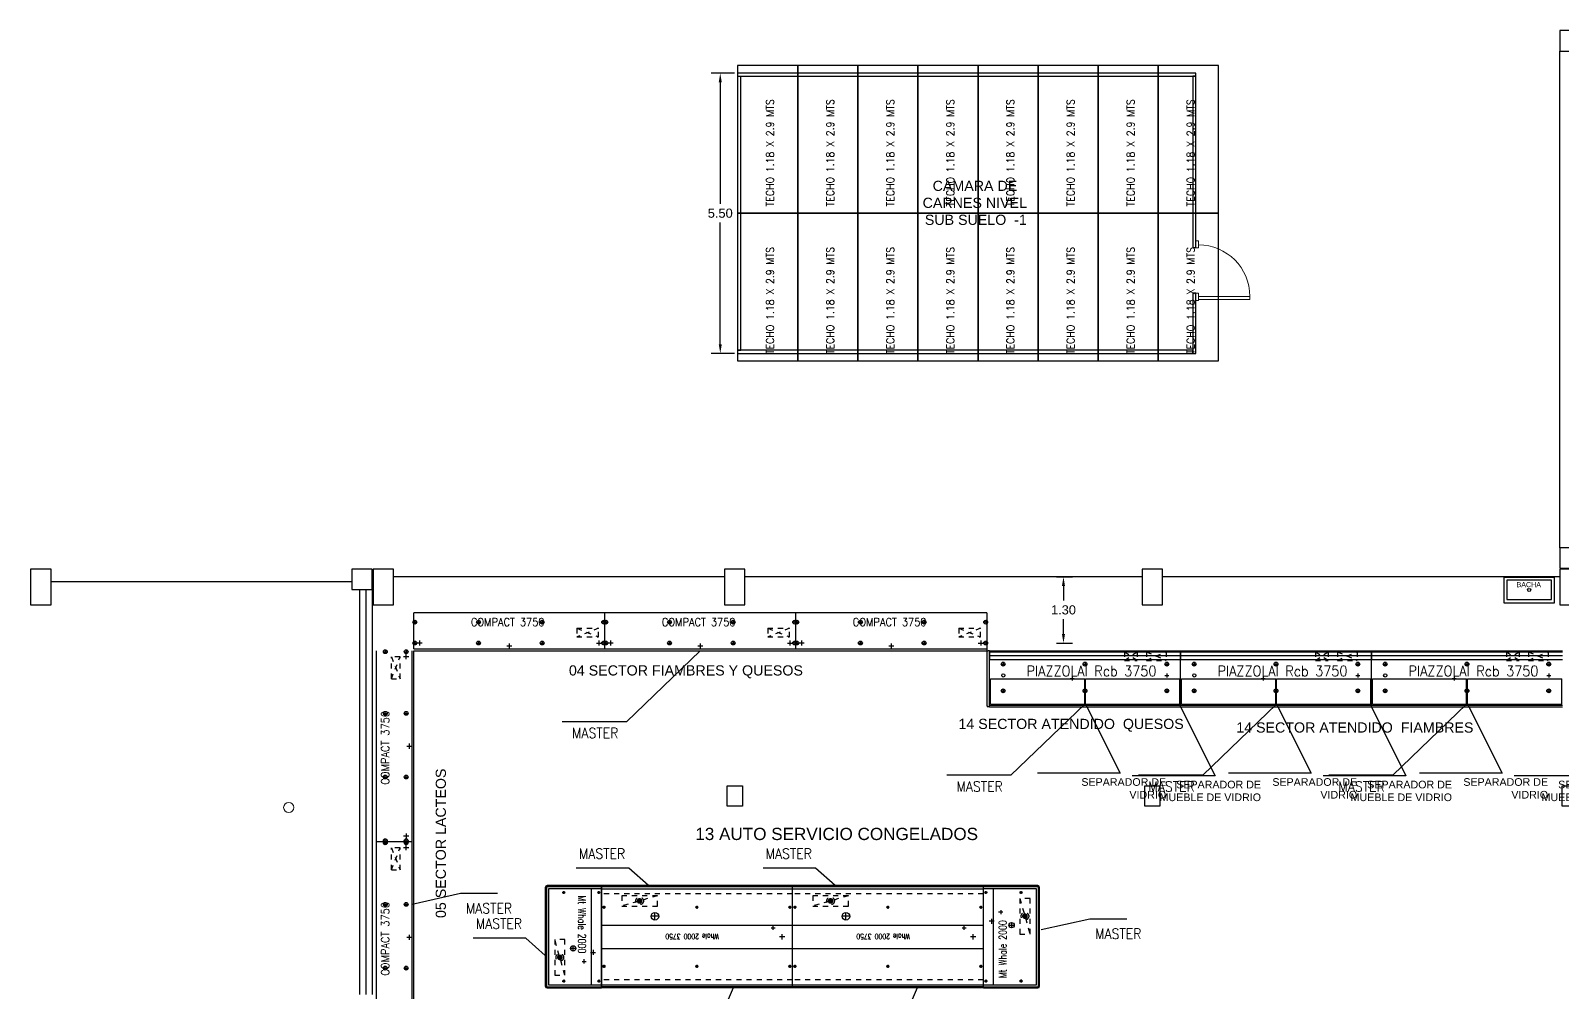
# Model space of a CAD drawing. Header units: millimetres. Extents: x 3075.9 to 3157.7, y 1648.7 to 1706.1.
# Drawn here: x 3080.32 to 3110.39, y 1686.34 to 1705.21 of the extents above; entities that cross this region are included whole.
import ezdxf
from ezdxf.enums import TextEntityAlignment as Align

# ---------------------------------------------------------------- set-up
doc = ezdxf.new("R2010")
doc.units = ezdxf.units.MM
for name, pattern in [('DASHED', [0.75, 0.5, -0.25]), ('TRATTEGGIATA', [0.75, 0.5, -0.25]), ('TRATTEGGIATA2', [0.375, 0.25, -0.125])]:
    doc.linetypes.add(name, pattern=pattern)
for name, color, linetype in [('02', 2, 'Continuous'), ('BANCHI', 3, 'Continuous'), ('CAMARAS DE FRIO', 5, 'Continuous'), ('COSTAN-CAM-NOMENCLATURAS', 7, 'Continuous'), ('COSTAN-EXH-BLK-DE-AUXILIAR', 8, 'Continuous'), ('COSTAN-EXH-BLK-DE-BANCHI', 3, 'Continuous'), ('COSTAN-EXH-BLK-DE-GOP', 1, 'Continuous'), ('COSTAN-EXH-BLK-DE-I-ELECT', 6, 'DASHED'), ('COSTAN-EXH-BLK-DE-I-FRIO-ALIM', 4, 'Continuous'), ('COSTAN-EXH-BLK-DE-SCARICHI', 3, 'Continuous'), ('COSTAN-EXH-BLK-TESTI20', 3, 'Continuous'), ('COSTAN-EXH-Desagues', 1, 'Continuous'), ('COSTAN-EXH-LAYOUT', 7, 'Continuous'), ('DE-I-ELECT', 6, 'DASHED'), ('DE-I-FRIO-ALIM', 4, 'Continuous'), ('DE-TRAMA', 8, 'Continuous'), ('DESAGUE AL PISO', 1, 'Continuous'), ('DESAGUE MAQUINA', 3, 'Continuous'), ('DESAGUE PISO', 7, 'TRATTEGGIATA'), ('ENTRADA DE FRIO', 2, 'Continuous'), ('GABINETE', 1, 'Continuous'), ('GOP', 1, 'Continuous'), ('PATAS', 6, 'Continuous'), ('QUADRO_ELETTRICO', 8, 'Continuous'), ('SCARICHI', 3, 'Continuous'), ('TECHO RESFRIADOS', 20, 'Continuous'), ('TESTI20', 3, 'Continuous'), ('TEXTO', 111, 'Continuous'), ('ZZCOSTAN-CAM-LATERALES', 5, 'Continuous')]:
    doc.layers.add(name, color=color, linetype=linetype)
for name, color, linetype, lineweight in [('Camaras Frias', 5, 'Continuous', 5), ('Estructura HoAo', 7, 'Continuous', 30), ('Muros de ladrillo', 6, 'Continuous', 30), ('Piso', 250, 'Continuous', 0), ('Símbolos', 7, 'Continuous', 0), ('Vista', 7, 'Continuous', 0)]:
    doc.layers.add(name, color=color, linetype=linetype, lineweight=lineweight)
doc.layers.add('MUEBLES DE FRIO', color=7, linetype='Continuous', lineweight=9, true_color=0xffffff)
doc.styles.add('Arial', font='arial.ttf')
doc.styles.add('ROMANS', font='romans.shx', dxfattribs={"width": 0.9})
doc.styles.add('ROMANS20', font='romans.shx', dxfattribs={"width": 0.9, "height": 0.75})
doc.styles.get("Standard").update_dxf_attribs({"font": 'arial.ttf'})
doc.styles.add('TESTI15', font='romans.shx', dxfattribs={"width": 0.9, "height": 1.5})
doc.dimstyles.get("Standard").update_dxf_attribs({"dimtxt": 0.18, "dimasz": 0.18, "dimexe": 0.18, "dimexo": 0.0625, "dimgap": 0.09, "dimtad": 0, "dimtih": 1, "dimtoh": 1, "dimzin": 0, "dimdsep": 46, "dimtxsty": 'Standard', "dimcen": 0.09, "dimadec": 0, "dimazin": 0, "dimtfac": 1, "dimtofl": 0, "dimtmove": 0, "dimatfit": 3, "dimfxl": 1, "dimtolj": 1, "dimtzin": 0, "dimarcsym": 0})

# ---------------------------------------------------------------- blocks, each defined once
blk = doc.blocks.new('BACHA 1000 X 500 MM')
at = {"layer": 'ZZCOSTAN-CAM-LATERALES', "color": 252}
for points in [[(2178.198209427796, 1049.99812810687), (2178.189706225218, 1049.99812810687), (2178.189706225218, 1050.99812810687), (2178.198209427796, 1050.99812810687)], [(2178.198209427796, 1050.99812810687), (2178.196255275651, 1050.99812810687), (2178.196255275651, 1049.99812810687), (2178.198209427796, 1049.99812810687)], [(2178.198209427796, 1050.99812810687), (2178.198209427796, 1049.99812810687), (2178.698209427796, 1049.99812810687), (2178.698209427796, 1050.99812810687)], [(2178.258209427795, 1050.93812810687), (2178.258209427795, 1050.05812810687), (2178.638209427796, 1050.05812810687), (2178.638209427796, 1050.93812810687)]]:
    blk.add_lwpolyline(points, close=True, dxfattribs=at)
blk.add_circle((2178.448209427796, 1050.49812810687), 0.03, dxfattribs=at)
at = {"color": 252, "insert": (2178.293012746138, 1049.235029105137), "char_height": 2.5, "attachment_point": 1, "rotation": 90}
blk.add_mtext_dynamic_manual_height_columns('\\pi1.0144;{\\H0.04x;BACHA}', width=2.5, gutter_width=12.5, heights=[0.2461264600481372], dxfattribs=at)
blk = doc.blocks.new('POSICION DE DESAGUE')
for p, q in [((-40, 0), (40, 0)), ((0, 40), (0, -40))]:
    blk.add_line(p, q)
blk = doc.blocks.new('WHALE 2000 MT')
at = {"layer": 'COSTAN-EXH-BLK-DE-BANCHI'}
for p, q in [((0, 0), (0, -1068.000002412134)), ((61.00000289734452, 0), (61.00000289734452, -1042.000004203998)), ((1947.000092477537, -1042.000004203998), (1947.000092477537, 0)), ((2008.000095374882, -1068.000002412134), (2008.000095374882, 0)), ((61.00000289734452, -199.9999855272563), (1947.000092477537, -199.9999855272563)), ((1259.223443455994, -163.2232784852476), (1359.223448205739, -163.2232784852476)), ((1309.223445830866, -213.2232750393541), (1309.223445830866, -113.2232819311411)), ((35.0000016624108, -1103.000000000008), (1973.000093712471, -1103.000000000008)), ((61.00000289734452, -1042.000004203998), (1947.000092477537, -1042.000004203998))]:
    blk.add_line(p, q, dxfattribs=at)
for centre, major_axis, start_param, end_param in [((35.00000166240534, -1068.000002412134), (-24.74873724276969, 24.7487372427697), 0.7853981684540963, 2.356194485135696), ((1973.000093712466, -1068.000002412134), (24.7487372427697, 24.74873724276969), 3.926990822043888, 5.497787138725488)]:
    blk.add_ellipse(centre, major_axis=major_axis, ratio=0.9999999898867032, start_param=start_param, end_param=end_param, dxfattribs=at)
at = {"layer": 'COSTAN-EXH-BLK-DE-GOP'}
for p, q in [((22.00000104494393, 0), (22.00000104494393, -1068.000002412134)), ((22.00009247755452, 5.68434e-11), (1986.000092477553, 0)), ((1986.000094329938, -1068.000002412134), (1986.000094329938, 0)), ((35.0000016624108, -1081.000001516202), (1973.000093712471, -1081.000001516202))]:
    blk.add_line(p, q, dxfattribs=at)
at = {"layer": 'COSTAN-EXH-BLK-DE-GOP', "color": 8, "linetype": 'Continuous', "ltscale": 3}
for p, q in [((163.1250895791245, -50.00000000001136), (106.8750895813073, -50.00000000001136)), ((135.0000895802159, -78.12500000801492), (135.0000895802159, -21.87499999200781)), ((1844.875095375982, -50.00000000001136), (1901.1250953738, -50.00000000001136)), ((1873.000095374891, -78.12500000801492), (1873.000095374891, -21.87499999200781)), ((163.6250010052149, -740.000000000009), (107.3750010073977, -740.000000000009)), ((135.5000010063063, -768.1250000080126), (135.5000010063063, -711.8749999920054)), ((1844.875095375982, -740.000000000009), (1901.1250953738, -740.000000000009)), ((1873.000095374891, -768.1250000080126), (1873.000095374891, -711.8749999920054))]:
    blk.add_line(p, q, dxfattribs=at)
at = {"layer": 'COSTAN-EXH-BLK-DE-GOP', "color": 7, "ltscale": 3}
for centre in [(134.9999999999909, -49.99999999995452), (1873.000095374891, -50.00000000001136), (135.5000010063063, -740.000000000009), (1873.000095374891, -740.000000000009)]:
    blk.add_circle(centre, 20, dxfattribs=at)
at = {"layer": 'COSTAN-EXH-BLK-DE-GOP'}
for centre, major_axis in [((35.00000166240534, -1068.000002412134), (9.192388039082287, 9.192388039082287)), ((1973.000093712466, -1068.000002412134), (-9.192388039082287, 9.192388039082287))]:
    blk.add_ellipse(centre, major_axis=major_axis, ratio=0.9999999949374188, start_param=2.356194487661054, end_param=3.926990819518532, dxfattribs=at)
at = {"layer": 'COSTAN-EXH-BLK-DE-I-ELECT', "color": 6, "linetype": 'DASHED', "ltscale": 0.5}
for p, q in [((1758.52923037479, -716.5048364876724), (1058.529230374802, -716.5048364876724)), ((1058.529230374802, -716.5048364876724), (1058.529230374802, -916.5048364876612)), ((1758.52923037479, -716.5048364876724), (1058.529230374745, -916.5048364876612)), ((1758.52923037479, -916.5048364876612), (1758.52923037479, -716.5048364876724)), ((1058.529230374802, -916.5048364876612), (1758.52923037479, -916.5048364876612))]:
    blk.add_line(p, q, dxfattribs=at)
at = {"layer": 'COSTAN-EXH-BLK-DE-I-ELECT', "color": 6, "ltscale": 3}
for points, const_width in [([(1436.654230392431, -816.5048364786581, 1), (1380.404230392969, -816.5048364786581, 1)], 56.24999999946922), ([(1541.909311491103, -846.5176203031897, 1), (1541.834311491106, -846.5176203031897, 1)], 0.0749999999992923)]:
    blk.add_lwpolyline(points, format="xyb", close=True, dxfattribs=dict(at, const_width=const_width))
blk.add_circle((1408.529230392702, -816.5048364786571), 74.8941278535598, dxfattribs=at)
at = {"layer": 'COSTAN-EXH-BLK-DE-I-FRIO-ALIM', "ltscale": 3}
for p, q in [((1284.256347894199, -554.6053303900749), (1179.256347896682, -554.6053303900749)), ((1231.756347895441, -502.1053303913163), (1231.756347895441, -607.1053303888334))]:
    blk.add_line(p, q, dxfattribs=at)
at = {"layer": 'COSTAN-EXH-BLK-DE-I-FRIO-ALIM', "ltscale": 3, "const_width": 13.99999999966894}
for points in [[(1284.256347894197, -554.6053303900792), (1179.256347896686, -554.6053303900792)], [(1231.756347895434, -502.1053303913162), (1231.730097896268, -607.1053238263214)]]:
    blk.add_lwpolyline(points, dxfattribs=at)
at = {"layer": 'COSTAN-EXH-BLK-DE-I-FRIO-ALIM', "ltscale": 3, "const_width": 0.0524999999987586}
blk.add_lwpolyline([(1231.756347895434, -554.5790803900547, 1), (1231.756347895434, -554.6315803900962, 1)], format="xyb", close=True, dxfattribs=at)
at = {"layer": 'COSTAN-EXH-BLK-DE-I-FRIO-ALIM', "ltscale": 3}
blk.add_circle((1231.756347895441, -554.6053303900749), 52.49999999875853, dxfattribs=at)
at = {"rotation": 180}
blk.add_blockref('POSICION DE DESAGUE', (1486.000094562782, -340.0000002095567), dxfattribs=at)
at = {"layer": 'COSTAN-EXH-BLK-TESTI20', "style": 'TESTI15', "width": 0.7500000582076649}
blk.add_text('Mt Whale 2000 ', height=149.9999896623194, dxfattribs=at).set_placement((798.4631088594397, -380.8017763820117), align=Align.MIDDLE)
blk = doc.blocks.new('A$CC')
at = {"layer": 'DE-I-FRIO-ALIM', "ltscale": 3}
for p, q in [((966.8818672802299, 745.8183087784053), (1116.88186728023, 745.8183087784053)), ((1041.88186728023, 820.8183087784055), (1041.88186728023, 670.8183087784054))]:
    blk.add_line(p, q, dxfattribs=at)
at = {"layer": 'DE-I-FRIO-ALIM', "ltscale": 3, "const_width": 20}
for points in [[(966.8818672802299, 745.8183087784053), (1116.881857905246, 745.7808087795711)], [(1041.88186728023, 820.8183087784055), (1041.88186728023, 670.8183087784054)]]:
    blk.add_lwpolyline(points, dxfattribs=at)
at = {"layer": 'DE-I-FRIO-ALIM', "ltscale": 3, "const_width": 0.075}
for points in [[(1041.844367280224, 745.8183087784053, 1), (1041.919367280236, 745.8183087784053, 1)], [(1116.844367280224, 745.8183087784053, 1), (1116.919367280235, 745.8183087784053, 1)]]:
    blk.add_lwpolyline(points, format="xyb", close=True, dxfattribs=at)
at = {"layer": 'DE-I-FRIO-ALIM', "ltscale": 3}
blk.add_circle((1041.88186728023, 745.8183087784053), 75, dxfattribs=at)
blk = doc.blocks.new('A$CE')
at = {"layer": 'DE-I-ELECT', "ltscale": 3, "const_width": 56.25}
blk.add_lwpolyline([(1872.503796073084, 950.2321697522203, 1), (1928.753796073084, 950.2321697522203, 1)], format="xyb", close=True, dxfattribs=at)
at = {"layer": 'DE-I-ELECT', "ltscale": 3}
blk.add_circle((1900.628796073084, 950.2321697522203), 74.89412785426651, dxfattribs=at)
at = {"layer": 'DE-TRAMA', "ltscale": 3, "const_width": 0.075}
blk.add_lwpolyline([(1767.248714973422, 980.2449535769921, 1), (1767.323714973434, 980.2449535769921, 1)], format="xyb", close=True, dxfattribs=at)
blk = doc.blocks.new('WHALE 2000 3750')
at = {"layer": 'COSTAN-EXH-BLK-DE-AUXILIAR', "linetype": 'DASHED', "ltscale": 0.5}
for p, q in [((8.75389e-11, 842.0000000000291), (3750.000000000029, 841.9999999999992)), ((2.89901e-11, -841.9999999999707), (3749.999999999971, -842.0000000000008))]:
    blk.add_line(p, q, dxfattribs=at)
at = {"layer": 'COSTAN-EXH-BLK-DE-BANCHI'}
for p, q in [((-2.88765e-11, 1004.000000000029), (3749.999999999971, 1004.000000000028)), ((3749.999999999971, 942.9999999999992), (-2.88765e-11, 943)), ((3749.999999999971, 228.0000000000284), (-2.89901e-11, 228.0000000000291)), ((3749.999999999971, -227.9999999999425), (-2.91038e-11, -227.9999999999418)), ((3749.999999999971, -943.0000000000006), (-2.92175e-11, -943)), ((-2.92175e-11, -1004), (3749.999999999971, -1004))]:
    blk.add_line(p, q, dxfattribs=at)
at = {"layer": 'COSTAN-EXH-BLK-DE-GOP'}
for p, q in [((2.93312e-11, 982), (3749.999999999971, 981.9999999999992)), ((2.93312e-11, 982), (-2.92175e-11, -982)), ((3749.999999999971, 981.9999999999992), (3749.999999999971, -982.0000000000008)), ((-2.92175e-11, -982), (3749.999999999971, -982.0000000000008))]:
    blk.add_line(p, q, dxfattribs=at)
at = {"layer": 'COSTAN-EXH-BLK-DE-GOP', "color": 8, "linetype": 'Continuous', "ltscale": 3}
for p, q in [((49.99999999997107, 551.8750000011058), (49.99999999997107, 608.1249999989232)), ((1874.999999999971, 551.8750000011055), (1874.999999999971, 608.1249999989227)), ((3699.999999999971, 551.8750000011051), (3699.999999999971, 608.1249999989225)), ((21.87499999199662, 580), (78.12500000800372, 580)), ((1846.874999991997, 579.9999999999997), (1903.125000008004, 579.9999999999997)), ((3671.874999991997, 579.9999999999992), (3728.125000008004, 579.9999999999992)), ((21.87499999199639, -580), (78.1250000080035, -580)), ((49.99999999997085, -608.1249999988942), (49.99999999997085, -551.8750000010768)), ((1846.874999991996, -580.0000000000003), (1903.125000008003, -580.0000000000003)), ((1874.999999999971, -608.1249999988945), (1874.999999999971, -551.8750000010773)), ((3671.874999991997, -580.0000000000006), (3728.125000008004, -580.0000000000006)), ((3699.999999999971, -608.1249999988947), (3699.999999999971, -551.8750000010775))]:
    blk.add_line(p, q, dxfattribs=at)
at = {"layer": 'COSTAN-EXH-BLK-DE-GOP', "color": 7, "ltscale": 3}
for centre in [(49.99999999997107, 580), (1874.999999999971, 579.9999999999997), (3699.999999999971, 579.9999999999992), (49.99999999997085, -580), (1874.999999999971, -580.0000000000002), (3699.999999999971, -580.0000000000006)]:
    blk.add_circle(centre, 20, dxfattribs=at)
at = {"layer": 'COSTAN-EXH-BLK-DE-I-ELECT', "linetype": 'DASHED', "ltscale": 0.5}
blk.add_line((2650.000000000029, -804.0000000000003), (3350.000000000029, -604.0000000000003), dxfattribs=at)
blk.add_lwpolyline([(2650.000000000029, -804.0000000000003), (3350.000000000029, -804.0000000000006), (3350.000000000029, -604.0000000000003), (2650.000000000029, -604.0000000000003)], close=True, dxfattribs=at)
at = {"layer": 'COSTAN-EXH-BLK-DE-SCARICHI'}
for p, q in [((150.0000000000291, 5.82077e-11), (249.999999999971, 5.82077e-11)), ((200.0000000000292, 50.0000000000291), (200.0000000000292, -49.9999999999709))]:
    blk.add_line(p, q, dxfattribs=at)
at = {"rotation": 270}
blk.add_blockref('POSICION DE DESAGUE', (376.7766952966631, -176.7766952965977), dxfattribs=at)
at = {"layer": 'COSTAN-EXH-BLK-DE-I-ELECT', "ltscale": 3}
blk.add_blockref('A$CE', (1099.371203926886, -1654.232169752213), dxfattribs=at)
at = {"layer": 'COSTAN-EXH-BLK-DE-I-FRIO-ALIM', "ltscale": 3}
blk.add_blockref('A$CC', (1658.08566145561, -1149.799550659984), dxfattribs=at)
at = {"layer": 'COSTAN-EXH-BLK-TESTI20', "ltscale": 3, "style": 'ROMANS20', "width": 0.75}
blk.add_text('Whale 2000 3750', height=100, dxfattribs=at).set_placement((1968.823977432592, -6.018130104203352), align=Align.MIDDLE)
blk = doc.blocks.new('LI_TL1_C_375')
at = {"layer": 'DESAGUE MAQUINA'}
for p, q in [((165, -590), (65, -590)), ((115, -540), (115, -640)), ((3585, -590), (3685, -590)), ((3635, -540), (3635, -640))]:
    blk.add_line(p, q, dxfattribs=at)
at = {"layer": 'DESAGUE PISO'}
for p, q in [((1874.999999999825, -600), (1874.999999999825, -700)), ((1924.999999999825, -650), (1824.999999999825, -650))]:
    blk.add_line(p, q, dxfattribs=at)
at = {"layer": 'GABINETE'}
for p, q in [((3750, 0), (0, 0)), ((0, -705.0000000000583), (0, 0)), ((0, -705.0000000000583), (3750, -705.0000000000583))]:
    blk.add_line(p, q, dxfattribs=at)
at = {"layer": 'GABINETE', "color": 3, "linetype": 'ByBlock'}
blk.add_line((5.82077e-11, -740.0000000001163), (3750, -740.0000000000583), dxfattribs=at)
at = {"layer": 'PATAS'}
for p, q in [((-17.6452953897533, -180.0000000000582), (57.64529538975329, -180.0000000000582)), ((20, -142.3547046103049), (20, -217.6452953898115)), ((1232.354704610246, -180.0000000000582), (1307.645295389753, -180.0000000000582)), ((1270, -142.3547046103049), (1270, -217.6452953898115)), ((2482.354704610247, -180), (2557.645295389753, -180)), ((2520, -142.3547046102467), (2520, -217.6452953897533)), ((3767.645295389753, -180.0000000000582), (3692.354704610247, -180.0000000000582)), ((3730, -142.3547046103049), (3730, -217.6452953898115)), ((-17.6452953897533, -590), (57.64529538975329, -590)), ((20, -552.3547046102467), (20, -627.6452953897533)), ((1232.354704610246, -590), (1307.645295389753, -590)), ((1270, -552.3547046102467), (1270, -627.6452953897533)), ((2482.354704610247, -589.9999999999418), (2557.645295389753, -589.9999999999418)), ((2520, -552.3547046101884), (2520, -627.645295389695)), ((3767.645295389753, -590), (3692.354704610247, -590)), ((3730, -552.3547046102467), (3730, -627.6452953897533))]:
    blk.add_line(p, q, dxfattribs=at)
for centre in [(20, -180.0000000000582), (1270, -180.0000000000582), (2520, -180), (3730, -180.0000000000582), (20, -590), (1270, -590), (2520, -589.9999999999418), (3730, -590)]:
    blk.add_circle(centre, 37.6452953897533, dxfattribs=at)
at = {"layer": 'QUADRO_ELETTRICO', "linetype": 'TRATTEGGIATA2'}
for p, q in [((3200, -299.9999999999418), (3630, -299.9999999999418)), ((3200, -299.9999999999418), (3630, -469.9999999999418)), ((3630, -299.9999999999418), (3200, -470.0000000001746)), ((3200, -299.9999999999418), (3200, -470.0000000001746)), ((3630, -469.9999999999418), (3630, -299.9999999999418)), ((3200, -470.0000000001746), (3630, -469.9999999999418))]:
    blk.add_line(p, q, dxfattribs=at)
at = {"layer": 'TESTI20', "style": 'TESTI15', "width": 0.9}
blk.add_text('COMPACT 3750', height=157.0967883053427, dxfattribs=at).set_placement((1843.281442672014, -178.646652578318), align=Align.MIDDLE)
blk = doc.blocks.new('TL2_RCB_SX')
at = {"layer": 'BANCHI'}
for p, q in [((-566.4494906464756, 661.8176115192307), (-566.4494906464756, -378.1823884807691)), ((-566.4494906464756, 661.8176115192307), (-566.4494906464756, 661.8176115192307)), ((-511.4494906464769, 691.8176115192308), (-536.4494906464769, 691.8176115192308)), ((-511.4494906464769, 691.8176115192308), (-511.4494906464769, 671.8176115192309)), ((-566.4494906464756, -378.1823884807691), (-566.4494906464756, -378.1823884807691)), ((-511.4494906464769, -408.1823884807691), (-536.4494906464769, -408.1823884807691))]:
    blk.add_line(p, q, dxfattribs=at)
for centre, start, end in [((-534.693032957241, 660.0611538299962), 93.16581833831461, 176.8341816616854), ((-534.693032957241, -376.4259307915344), 183.1658183383174, 266.8341816616854)]:
    blk.add_arc(centre, 31.80499565449161, start, end, dxfattribs=at)
at = {"layer": 'GOP'}
blk.add_line((-511.4494906464769, -408.1823884807691), (-511.4494906464769, 671.8176115192309), dxfattribs=at)
blk = doc.blocks.new('PIAZZOLA_RCB_375')
at = {"layer": 'BANCHI'}
for p, q in [((-1520.37400467586, -1270.864143377675), (2229.625995324139, -1270.864143377675)), ((-1520.37400467586, -1290.864143377675), (-1520.37400467586, -1270.864143377675)), ((-1520.37400467586, -1364.864143377676), (2229.62599532414, -1364.864143377676)), ((-1520.37400467586, -1444.864143377676), (2229.62599532414, -1444.864143377676)), ((-1502.37400467586, -2320.864143377676), (-1502.37400467586, -1824.864143377675)), ((-1502.37400467586, -1824.864143377675), (348.6259953241397, -1824.864143377675)), ((348.6259953241397, -2320.864143377676), (348.6259953241397, -1824.864143377675)), ((366.6259953241397, -2320.864143377676), (366.6259953241397, -1824.864143377675)), ((366.6259953241397, -1824.864143377675), (2217.62599532414, -1824.864143377675)), ((2217.62599532414, -2320.864143377676), (2217.62599532414, -1824.864143377675)), ((-1520.37400467586, -2338.864143377676), (2229.625995324139, -2338.864143377675)), ((-1502.37400467586, -2320.864143377676), (348.6259953241397, -2320.864143377676)), ((366.6259953241397, -2320.864143377676), (2217.62599532414, -2320.864143377676))]:
    blk.add_line(p, q, dxfattribs=at)
at = {"layer": 'COSTAN-EXH-Desagues'}
for p, q in [((-1520.37400467586, -1290.864143377675), (-1520.37400467586, -1364.864143377676)), ((-1520.37400467586, -1364.864143377676), (-1520.37400467586, -1438.864143377675)), ((-1520.37400467586, -2370.864143377676), (2229.625995324139, -2370.864143377675)), ((-1520.37400467586, -2370.864143377676), (-1345.37400467586, -2370.864143377676))]:
    blk.add_line(p, q, dxfattribs=at)
at = {"layer": 'ENTRADA DE FRIO'}
blk.add_circle((-1250.37400467586, -1756.864143377676), 30.97967092652107, dxfattribs=at)
at = {"layer": 'GOP'}
for p, q in [((-1520.37400467586, -2370.864143377676), (-1520.37400467586, -1290.864143377675)), ((-1520.37400467586, -1290.864143377675), (2229.625995324139, -1290.864143377675))]:
    blk.add_line(p, q, dxfattribs=at)
at = {"layer": 'PATAS'}
for p, q in [((-1251.37400467586, -1496.218847987922), (-1251.37400467586, -1571.509438767429)), ((354.6259953241397, -1496.218847987922), (354.6259953241397, -1571.509438767429)), ((1960.62599532414, -1496.218847987922), (1960.62599532414, -1571.509438767429)), ((-1289.019300065614, -1533.864143377676), (-1213.728709286107, -1533.864143377676)), ((316.9806999343864, -1533.864143377676), (392.271290713893, -1533.864143377676)), ((1922.980699934386, -1533.864143377676), (1998.271290713893, -1533.864143377676)), ((-1289.019300065614, -2058.864143377676), (-1213.728709286107, -2058.864143377676)), ((-1251.37400467586, -2021.218847987922), (-1251.37400467586, -2096.509438767429)), ((316.9806999343864, -2058.864143377676), (392.271290713893, -2058.864143377676)), ((354.6259953241397, -2021.218847987922), (354.6259953241397, -2096.509438767429)), ((1922.980699934386, -2058.864143377676), (1998.271290713893, -2058.864143377676)), ((1960.62599532414, -2021.218847987922), (1960.62599532414, -2096.509438767429))]:
    blk.add_line(p, q, dxfattribs=at)
for centre in [(-1251.37400467586, -1533.864143377676), (354.6259953241397, -1533.864143377676), (1960.62599532414, -1533.864143377676), (-1251.37400467586, -2058.864143377676), (354.6259953241397, -2058.864143377676), (1960.62599532414, -2058.864143377676)]:
    blk.add_circle(centre, 37.6452953897533, dxfattribs=at)
at = {"layer": 'QUADRO_ELETTRICO', "linetype": 'TRATTEGGIATA2'}
for p, q in [((1129.62599532414, -1290.864143377675), (1379.62599532414, -1290.864143377675)), ((1129.62599532414, -1290.864143377675), (1129.62599532414, -1460.864143377676)), ((1129.62599532414, -1460.864143377676), (1379.62599532414, -1290.864143377675)), ((1129.62599532414, -1290.864143377675), (1379.62599532414, -1460.864143377676)), ((1129.62599532414, -1460.864143377676), (1379.62599532414, -1460.864143377676)), ((1379.62599532414, -1290.864143377675), (1379.62599532414, -1460.864143377676)), ((1559.62599532414, -1290.864143377675), (1949.62599532414, -1290.864143377675)), ((1559.62599532414, -1290.864143377675), (1559.62599532414, -1460.864143377676)), ((1559.62599532414, -1460.864143377676), (1949.62599532414, -1290.864143377675)), ((1559.62599532414, -1290.864143377675), (1949.62599532414, -1460.864143377676)), ((1559.62599532414, -1460.864143377676), (1949.62599532414, -1460.864143377676)), ((1949.62599532414, -1290.864143377675), (1949.62599532414, -1460.864143377676))]:
    blk.add_line(p, q, dxfattribs=at)
at = {"layer": 'DESAGUE AL PISO'}
blk.add_blockref('POSICION DE DESAGUE', (1959.62599532414, -1756.864143377676), dxfattribs=at)
at = {"layer": 'SCARICHI'}
blk.add_blockref('POSICION DE DESAGUE', (104.6259953241397, -1815.864143377676), dxfattribs=at)
at = {"layer": 'TESTI20', "style": 'ROMANS20', "width": 0.9}
blk.add_text('PIAZZOLAI Rcb 3750', height=205.5144213591802, dxfattribs=at).set_placement((481.727296156795, -1668.253649437453), align=Align.MIDDLE_CENTER)
blk = doc.blocks.new('*D505')
at = {"layer": 'COSTAN-CAM-NOMENCLATURAS', "color": 0, "lineweight": -2, "transparency": 16777216}
for p, q in [((3100.463654566888, 1694.493249990875), (3100.778516525861, 1694.493249990875)), ((3100.598516525861, 1694.313249990875), (3100.598516525861, 1694.025214520207)), ((3100.598516525861, 1693.373249990875), (3100.598516525861, 1693.661285461544)), ((3100.463654566888, 1693.193249990875), (3100.778516525861, 1693.193249990875))]:
    blk.add_line(p, q, dxfattribs=at)
at = {"layer": 'COSTAN-CAM-NOMENCLATURAS', "color": 0, "transparency": 16777216}
for points in [[(3100.568516525861, 1694.313249990875), (3100.628516525861, 1694.313249990875), (3100.598516525861, 1694.493249990875)], [(3100.568516525861, 1693.373249990875), (3100.628516525861, 1693.373249990875), (3100.598516525861, 1693.193249990875)]]:
    blk.add_solid(points, dxfattribs=at)
at = {"layer": 'Defpoints', "color": 0, "transparency": 16777216}
for p in [(3100.401154566888, 1694.493249990875), (3100.401154566888, 1693.193249990875), (3100.598516525861, 1693.193249990875)]:
    blk.add_point(p, dxfattribs=at)
at = {"layer": 'COSTAN-CAM-NOMENCLATURAS', "color": 0, "transparency": 16777216, "insert": (3100.59851652586, 1693.843249990876), "char_height": 0.18, "attachment_point": 5}
blk.add_mtext('\\A1;1.30', dxfattribs=at)
blk = doc.blocks.new('puerta')
at = {"layer": 'Camaras Frias', "extrusion": (1e-16, 0, -1)}
for p, q in [((384.6713967732824, -378.1871048816649), (384.6713967732824, -378.0471048817673)), ((384.6713967732824, -378.0471048817673), (384.7193967733504, -378.0471048817673)), ((384.7193967733504, -378.0471048817673), (384.7193967733504, -378.1871048816649)), ((384.7193967733504, -378.1871048816649), (384.6713967732824, -378.1871048816649)), ((384.6713967732824, -379.0771048817953), (384.6713967732824, -379.2171048816929)), ((384.7193967733504, -379.0771048817953), (384.6713967732824, -379.0771048817953)), ((384.6713967732824, -379.2171048816929), (384.7193967733504, -379.2171048816929)), ((384.7193967733504, -379.2171048816929), (384.7193967733504, -379.0771048817953)), ((384.7193967733504, -379.1371048818514), (384.7193967733504, -379.2001048817004)), ((385.7293967733597, -379.1371048818514), (384.7193967733504, -379.1371048818514)), ((384.7193967733504, -379.2001048817004), (385.7293967733597, -379.2001048817004)), ((385.7293967733597, -379.2001048817004), (385.7293967733597, -379.1371048818514))]:
    blk.add_line(p, q, dxfattribs=at)
blk.add_arc((-384.7193967733504, -379.1371048818514), 1.01, 90, 180, dxfattribs=at)
blk = doc.blocks.new('*D508')
at = {"layer": 'Defpoints', "color": 0, "transparency": 16777216}
for p in [(3094.200426189778, 1704.3795225146), (3093.859109709922, 1698.8795225146), (3094.200426189778, 1698.8795225146)]:
    blk.add_point(p, dxfattribs=at)
at = {"layer": 'TESTI20', "color": 0, "lineweight": -2, "transparency": 16777216}
for p, q in [((3094.137926189778, 1704.3795225146), (3093.679109709922, 1704.3795225146)), ((3093.859109709922, 1704.1995225146), (3093.859109709922, 1701.81142565239)), ((3093.859109709922, 1699.0595225146), (3093.859109709922, 1701.44761937681)), ((3094.137926189778, 1698.8795225146), (3093.679109709922, 1698.8795225146))]:
    blk.add_line(p, q, dxfattribs=at)
at = {"layer": 'TESTI20', "color": 0, "transparency": 16777216}
for points in [[(3093.829109709921, 1704.1995225146), (3093.889109709922, 1704.1995225146), (3093.859109709922, 1704.3795225146)], [(3093.829109709921, 1699.0595225146), (3093.889109709922, 1699.0595225146), (3093.859109709922, 1698.8795225146)]]:
    blk.add_solid(points, dxfattribs=at)
at = {"layer": 'TESTI20', "color": 0, "transparency": 16777216, "insert": (3093.859109709921, 1701.6295225146), "char_height": 0.18, "attachment_point": 5}
blk.add_mtext('\\A1;5.50', dxfattribs=at)
blk = doc.blocks.new('TECHO')
at = {"layer": 'TECHO RESFRIADOS'}
blk.add_lwpolyline([(3095.380426189778, 1701.6295225146), (3096.560426189778, 1701.6295225146), (3096.560426189778, 1704.5295225146), (3095.380426189778, 1704.5295225146)], close=True, dxfattribs=at)
at = {"insert": (3095.942825956771, 1701.76238961167), "char_height": 0.15, "attachment_point": 1, "rotation": 90, "style": 'ROMANS20'}
blk.add_mtext_dynamic_manual_height_columns('TECHO 1.18 X 2.9 MTS', width=2.518602187790293, gutter_width=3.75, heights=[0], dxfattribs=at)

msp = doc.modelspace()

# ---------------------------------------------------------------- linework, layer by layer
at = {"layer": 'CAMARAS DE FRIO'}
for p, q in [((3094.200426189778, 1704.3795225146), (3094.200426189778, 1704.3195225146)), ((3094.200426189778, 1704.3195225146), (3103.200426189778, 1704.3195225146)), ((3094.260426189778, 1698.9395225146), (3094.260426189778, 1704.3195225146)), ((3103.200426189778, 1704.3195225146), (3103.140426189778, 1704.3195225146)), ((3103.140426189778, 1704.3195225146), (3103.140426189778, 1700.947905445067)), ((3103.200516168132, 1700.947905445067), (3103.140426189778, 1700.947905445067)), ((3103.200426189778, 1700.057905444937), (3103.140426189778, 1700.057905444937)), ((3103.140426189778, 1700.057905444937), (3103.140426189778, 1698.8795225146)), ((3103.140426189778, 1698.9395225146), (3094.200426189778, 1698.9395225146)), ((3094.200426189778, 1698.9395225146), (3094.260426189778, 1698.9395225146)), ((3103.140426189778, 1698.8795225146), (3103.140426189778, 1698.9395225146)), ((3101.033637337514, 1691.993249990628), (3101.711067966204, 1690.635990270473)), ((3102.89663733739, 1691.943249990876), (3103.57406796608, 1690.585990270722)), ((3104.783637337514, 1691.993249990628), (3105.461067966204, 1690.635990270473)), ((3106.64663733739, 1691.943249990876), (3107.32406796608, 1690.585990270722)), ((3108.533637337514, 1691.993249990628), (3109.211067966204, 1690.635990270473)), ((3101.711067966204, 1690.635990270473), (3100.087250550658, 1690.635990270473)), ((3105.461067966204, 1690.635990270473), (3103.837250550658, 1690.635990270473)), ((3109.211067966204, 1690.635990270473), (3107.587250550658, 1690.635990270473)), ((3103.57406796608, 1690.585990270722), (3101.950250550534, 1690.585990270722)), ((3107.32406796608, 1690.585990270722), (3105.700250550534, 1690.585990270722)), ((3111.07406796608, 1690.585990270722), (3109.450250550534, 1690.585990270722))]:
    msp.add_line(p, q, dxfattribs=at)
at = {"layer": 'CAMARAS DE FRIO', "color": 1}
for p, q in [((3093.466637337597, 1693.043249990876), (3092.015087157075, 1691.648189788254)), ((3101.01563733739, 1691.993249990876), (3099.564087156868, 1690.598189788254)), ((3104.78363733739, 1691.993249990876), (3103.332087156869, 1690.598189788254)), ((3108.51563733739, 1691.993249990876), (3107.064087156868, 1690.598189788254)), ((3092.015087157075, 1691.648189788254), (3090.757278045034, 1691.648189788254)), ((3099.564087156868, 1690.598189788254), (3098.306278044827, 1690.598189788254)), ((3103.332087156869, 1690.598189788254), (3102.074278044827, 1690.598189788254)), ((3107.064087156868, 1690.598189788254), (3105.806278044827, 1690.598189788254)), ((3092.064970114888, 1688.773892347341), (3091.032956683366, 1688.773892347341)), ((3092.446920594526, 1688.431607398496), (3092.064970114888, 1688.773892347341)), ((3095.731124575124, 1688.773892347341), (3094.699111143601, 1688.773892347341)), ((3096.113075054762, 1688.431607398496), (3095.731124575124, 1688.773892347341)), ((3087.806637337596, 1688.066315685505), (3088.759450519228, 1688.280913854165)), ((3088.759450519228, 1688.280913854165), (3089.485188147901, 1688.280913854165)), ((3100.163513598242, 1687.567528347322), (3101.116326779875, 1687.782126515982)), ((3101.116326779875, 1687.782126515982), (3101.842064408548, 1687.782126515982)), ((3090.040547632337, 1687.399995051482), (3089.008534200815, 1687.399995051482)), ((3090.422498111975, 1687.057710102637), (3090.040547632337, 1687.399995051482)), ((3094.114082122054, 1686.423607398496), (3093.736303872992, 1685.553393540299)), ((3097.723293361274, 1686.423607398496), (3097.345515112212, 1685.553393540299))]:
    msp.add_line(p, q, dxfattribs=at)
at = {"layer": 'CAMARAS DE FRIO'}
msp.add_lwpolyline([(3103.200426189778, 1700.947905445067), (3103.200426189778, 1704.3795225146), (3094.200426189778, 1704.3795225146), (3094.200426189778, 1698.8795225146), (3103.200426189778, 1698.8795225146), (3103.200426189778, 1700.057905444937)], dxfattribs=at)
at = {"layer": 'COSTAN-CAM-NOMENCLATURAS', "color": 1}
msp.add_line((3099.091637337597, 1693.783249990876), (3099.091637337597, 1693.043249990876), dxfattribs=at)
at = {"layer": 'Estructura HoAo'}
for points in [[(3110.34299813886, 1705.213249990823), (3110.34299813886, 1704.813249990823), (3110.74299813886, 1704.813249990823), (3110.74299813886, 1705.213249990823)], [(3110.34299813886, 1695.063249990875), (3110.34299813886, 1694.663249990875), (3110.74299813886, 1694.663249990875), (3110.74299813886, 1695.063249990875)], [(3080.317811872555, 1694.643249990874), (3080.317811872555, 1693.943249990874), (3080.717811872555, 1693.943249990874), (3080.717811872555, 1694.643249990874)], [(3086.62299813886, 1694.643249990875), (3086.62299813886, 1694.243249990875), (3087.02299813886, 1694.243249990875), (3087.02299813886, 1694.643249990875)], [(3087.042998138861, 1694.643249990875), (3087.042998138861, 1693.943249990875), (3087.442998138861, 1693.943249990875), (3087.442998138861, 1694.643249990875)], [(3093.942998138861, 1694.643249990875), (3093.942998138861, 1693.943249990875), (3094.342998138861, 1693.943249990875), (3094.342998138861, 1694.643249990875)], [(3102.14299813886, 1694.643249990875), (3102.14299813886, 1693.943249990875), (3102.54299813886, 1693.943249990875), (3102.54299813886, 1694.643249990875)], [(3110.34299813886, 1694.643249990875), (3110.34299813886, 1693.943249990875), (3110.74299813886, 1693.943249990875), (3110.74299813886, 1694.643249990875)], [(3093.992998138858, 1690.393249990874), (3094.292998138858, 1690.393249990876), (3094.292998138858, 1689.993249990876), (3093.992998138858, 1689.993249990875)], [(3102.192998138857, 1690.393249990874), (3102.492998138857, 1690.393249990876), (3102.492998138857, 1689.993249990876), (3102.192998138857, 1689.993249990875)], [(3110.392998138857, 1690.393249990874), (3110.692998138857, 1690.393249990876), (3110.692998138857, 1689.993249990876), (3110.392998138857, 1689.993249990875)]]:
    msp.add_lwpolyline(points, close=True, dxfattribs=at)
at = {"layer": 'Muros de ladrillo'}
for p, q in [((3110.34299813886, 1695.063249990875), (3110.34299813886, 1704.813249990823)), ((3086.62299813886, 1694.393249990875), (3080.717811872555, 1694.393249990875)), ((3086.77299813886, 1694.243249990875), (3086.77299813886, 1686.293249990876)), ((3086.89799813886, 1694.243249990875), (3086.89799813886, 1686.293249990876)), ((3087.02299813886, 1694.243249990875), (3087.02299813886, 1686.293249990876)), ((3093.942998138861, 1694.493249990875), (3087.442998138861, 1694.493249990875)), ((3102.14299813886, 1694.493249990875), (3094.342998138861, 1694.493249990875)), ((3110.34414541567, 1694.493249990875), (3102.54299813886, 1694.493249990875)), ((3110.34299813886, 1694.493249990924), (3102.54299813886, 1694.493249990877))]:
    msp.add_line(p, q, dxfattribs=at)
at = {"layer": 'Piso'}
msp.add_line((3087.042998138861, 1693.943249990875), (3087.02299813886, 1693.943249990876), dxfattribs=at)
at = {"layer": 'Símbolos'}
msp.add_circle((3085.385344094816, 1689.965473576527), 0.1, dxfattribs=at)
at = {"layer": 'TECHO RESFRIADOS'}
for points in [[(3094.200426189778, 1701.6295225146), (3095.380426189778, 1701.6295225146), (3095.380426189778, 1704.5295225146), (3094.200426189778, 1704.5295225146)], [(3096.560426189778, 1701.6295225146), (3097.740426189778, 1701.6295225146), (3097.740426189778, 1704.5295225146), (3096.560426189778, 1704.5295225146)], [(3097.740426189778, 1701.6295225146), (3098.920426189778, 1701.6295225146), (3098.920426189778, 1704.5295225146), (3097.740426189778, 1704.5295225146)], [(3098.920426189778, 1701.6295225146), (3100.100426189777, 1701.6295225146), (3100.100426189777, 1704.5295225146), (3098.920426189778, 1704.5295225146)], [(3100.100426189777, 1701.6295225146), (3101.280426189777, 1701.6295225146), (3101.280426189777, 1704.5295225146), (3100.100426189777, 1704.5295225146)], [(3101.280426189777, 1701.6295225146), (3102.460426189777, 1701.6295225146), (3102.460426189777, 1704.5295225146), (3101.280426189777, 1704.5295225146)], [(3102.460426189777, 1701.6295225146), (3103.640426189777, 1701.6295225146), (3103.640426189777, 1704.5295225146), (3102.460426189777, 1704.5295225146)], [(3094.200426189778, 1698.7295225146), (3095.380426189778, 1698.7295225146), (3095.380426189778, 1701.6295225146), (3094.200426189778, 1701.6295225146)], [(3095.380426189778, 1698.7295225146), (3096.560426189778, 1698.7295225146), (3096.560426189778, 1701.6295225146), (3095.380426189778, 1701.6295225146)], [(3096.560426189778, 1698.7295225146), (3097.740426189778, 1698.7295225146), (3097.740426189778, 1701.6295225146), (3096.560426189778, 1701.6295225146)], [(3097.740426189778, 1698.7295225146), (3098.920426189778, 1698.7295225146), (3098.920426189778, 1701.6295225146), (3097.740426189778, 1701.6295225146)], [(3098.920426189778, 1698.7295225146), (3100.100426189777, 1698.7295225146), (3100.100426189777, 1701.6295225146), (3098.920426189778, 1701.6295225146)], [(3100.100426189777, 1698.7295225146), (3101.280426189777, 1698.7295225146), (3101.280426189777, 1701.6295225146), (3100.100426189777, 1701.6295225146)], [(3101.280426189777, 1698.7295225146), (3102.460426189777, 1698.7295225146), (3102.460426189777, 1701.6295225146), (3101.280426189777, 1701.6295225146)], [(3102.460426189777, 1698.7295225146), (3103.640426189777, 1698.7295225146), (3103.640426189777, 1701.6295225146), (3102.460426189777, 1701.6295225146)]]:
    msp.add_lwpolyline(points, close=True, dxfattribs=at)

# ---------------------------------------------------------------- block references
at = {"layer": 'CAMARAS DE FRIO'}
msp.add_blockref('puerta', (2718.529119394849, 2079.135010326732), dxfattribs=at)
at = {"layer": 'COSTAN-CAM-NOMENCLATURAS', "xscale": 0.001, "yscale": 0.001, "zscale": 0.001}
for name, p in [('LI_TL1_C_375', (3087.841637337597, 1693.783249990876)), ('LI_TL1_C_375', (3091.591637337597, 1693.783249990876)), ('LI_TL1_C_375', (3095.341637337597, 1693.783249990876)), ('PIAZZOLA_RCB_375', (3100.667011342066, 1694.314114134254)), ('PIAZZOLA_RCB_375', (3104.417011342066, 1694.314114134254)), ('PIAZZOLA_RCB_375', (3108.167011342066, 1694.314114134254))]:
    msp.add_blockref(name, p, dxfattribs=at)
at = {"layer": 'COSTAN-CAM-NOMENCLATURAS', "xscale": 0.001, "yscale": 0.001, "zscale": 0.001, "rotation": 90}
for p in [(3087.101637337596, 1689.293249990876), (3087.101637337596, 1685.543249990876)]:
    msp.add_blockref('LI_TL1_C_375', p, dxfattribs=at)
at = {"layer": 'COSTAN-EXH-LAYOUT', "color": 1, "xscale": 0.001, "yscale": 0.001, "zscale": 0.001}
msp.add_blockref('TL2_RCB_SX', (3099.658086828243, 1692.351432379296), dxfattribs=at)
for name, p, rotation in [('WHALE 2000 MT', (3091.525498111976, 1688.431607398453), 270), ('WHALE 2000 3750', (3095.275498111976, 1687.427607398496), 180), ('WHALE 2000 3750', (3099.025498111976, 1687.427607398496), 180), ('WHALE 2000 MT', (3099.025498111976, 1686.423607398539), 90)]:
    msp.add_blockref(name, p, dxfattribs=dict(at, rotation=rotation))
at = {"layer": 'TECHO RESFRIADOS'}
for p in [(-1.179999999999836, 0), (0, 0), (1.179999999999836, 0), (2.359999999999673, 0), (3.539999999999509, 0), (4.719999999999345, 0), (5.899999999999181, 0), (7.079999999999018, 0), (-1.179999999999836, -2.900000000000091), (0, -2.900000000000091), (1.179999999999836, -2.900000000000091), (2.359999999999673, -2.900000000000091), (3.539999999999509, -2.900000000000091), (4.719999999999345, -2.900000000000091), (5.899999999999181, -2.900000000000091), (7.079999999999018, -2.900000000000091)]:
    msp.add_blockref('TECHO', p, dxfattribs=at)
at = {"layer": 'ZZCOSTAN-CAM-LATERALES', "color": 6, "rotation": 270}
msp.add_blockref('BACHA 1000 X 500 MM', (2059.24487003204, 3872.682956216142), dxfattribs=at)

# ---------------------------------------------------------------- texts
at = {"layer": '02', "attachment_point": 9}
for s, insert, char_height, width in [('04 SECTOR FIAMBRES Y QUESOS  ', (3095.482625158043, 1692.501196449627), 0.2, 6.194071523827915), ('14 SECTOR ATENDIDO  QUESOS', (3102.960328587751, 1691.451069394419), 0.2, 6.194071523827915), ('14 SECTOR ATENDIDO  FIAMBRES', (3108.649041357099, 1691.432959858186), 0.2, 6.194071523827915), ('{\\C5;SEPARADOR DE \\PVIDRIO}', (3102.614932346836, 1690.138606608343), 0.15, 4.510025460031898), ('{\\C5;SEPARADOR DE \\PMUEBLE DE VIDRIO}', (3104.477932346711, 1690.088606608591), 0.15, 4.510025460031898), ('{\\C5;SEPARADOR DE \\PVIDRIO}', (3106.364932346836, 1690.138606608343), 0.15, 4.510025460031898), ('{\\C5;SEPARADOR DE \\PMUEBLE DE VIDRIO}', (3108.227932346711, 1690.088606608591), 0.15, 4.510025460031898), ('{\\C5;SEPARADOR DE \\PVIDRIO}', (3110.114932346836, 1690.138606608343), 0.15, 4.510025460031898), ('{\\C5;SEPARADOR DE \\PMUEBLE DE VIDRIO}', (3111.977932346711, 1690.088606608591), 0.15, 4.510025460031898)]:
    msp.add_mtext(s, dxfattribs=dict(at, insert=insert, char_height=char_height, width=width))
at = {"layer": '02', "insert": (3088.474647859519, 1690.729887837872), "char_height": 0.2, "width": 6.194071523827915, "attachment_point": 9, "rotation": 90.00000000000001}
msp.add_mtext('05 SECTOR LACTEOS', dxfattribs=at)
at = {"layer": 'MUEBLES DE FRIO', "color": 1, "lineweight": 9, "char_height": 0.2, "width": 7.409865187639265, "attachment_point": 2, "style": 'ROMANS'}
for insert in [(3091.403437536547, 1691.527609805273, -0.0185431444716564), (3098.95243753634, 1690.477609805273, -0.0185431444716564), (3102.72043753634, 1690.477609805273, -0.0185431444716564), (3106.45243753634, 1690.477609805273, -0.0185431444716564), (3091.538061008222, 1689.159723207112, -0.0185431444716564), (3095.204215468458, 1689.159723207112, -0.0185431444716564), (3089.318199928212, 1688.086301020837, -0.0185431444716564), (3089.513638525671, 1687.785825911253, -0.0185431444716564), (3101.675076188858, 1687.587513682654, -0.0185431444716564)]:
    msp.add_mtext('MASTER', dxfattribs=dict(at, insert=insert))
at = {"layer": 'TEXTO', "color": 2, "insert": (3093.3697706363, 1689.566382871914), "char_height": 0.24, "width": 5.351575536272272, "attachment_point": 1, "rotation": 359.99993008398775, "style": 'Arial'}
msp.add_mtext('13 AUTO SERVICIO CONGELADOS', dxfattribs=at)
at = {"layer": 'Vista', "color": 7, "linetype": 'Continuous', "lineweight": 0, "insert": (3097.424363350111, 1702.267210110286), "char_height": 0.2, "attachment_point": 1}
msp.add_mtext_dynamic_manual_height_columns('\\pi0.60563;CAMARA DE \\P\\pi0.40891;CARNES NIVEL\\P\\pi0.45216;SUB SUELO  -1', width=2.843465645511515, gutter_width=12.5, heights=[0], dxfattribs=at)

# ---------------------------------------------------------------- dimensions: what is measured, and where the dimension line sits
at = {"layer": 'COSTAN-CAM-NOMENCLATURAS', "color": 1}
dim = msp.add_linear_dim(base=(3100.598516525861, 1693.193249990875), p1=(3100.401154566888, 1694.493249990875), p2=(3100.401154566888, 1693.193249990875), angle=90, dimstyle='Standard', dxfattribs=at)
dim.commit()
dim.dimension.update_dxf_attribs({"geometry": '*D505', "text_midpoint": (3100.59851652586, 1693.843249990876)})
at = {"layer": 'TESTI20'}
dim = msp.add_linear_dim(base=(3093.859109709922, 1698.8795225146), p1=(3094.200426189778, 1704.3795225146), p2=(3094.200426189778, 1698.8795225146), angle=90, dimstyle='Standard', dxfattribs=at)
dim.commit()
dim.dimension.update_dxf_attribs({"geometry": '*D508', "text_midpoint": (3093.859109709921, 1701.6295225146)})

doc.saveas('drawing.dxf')
